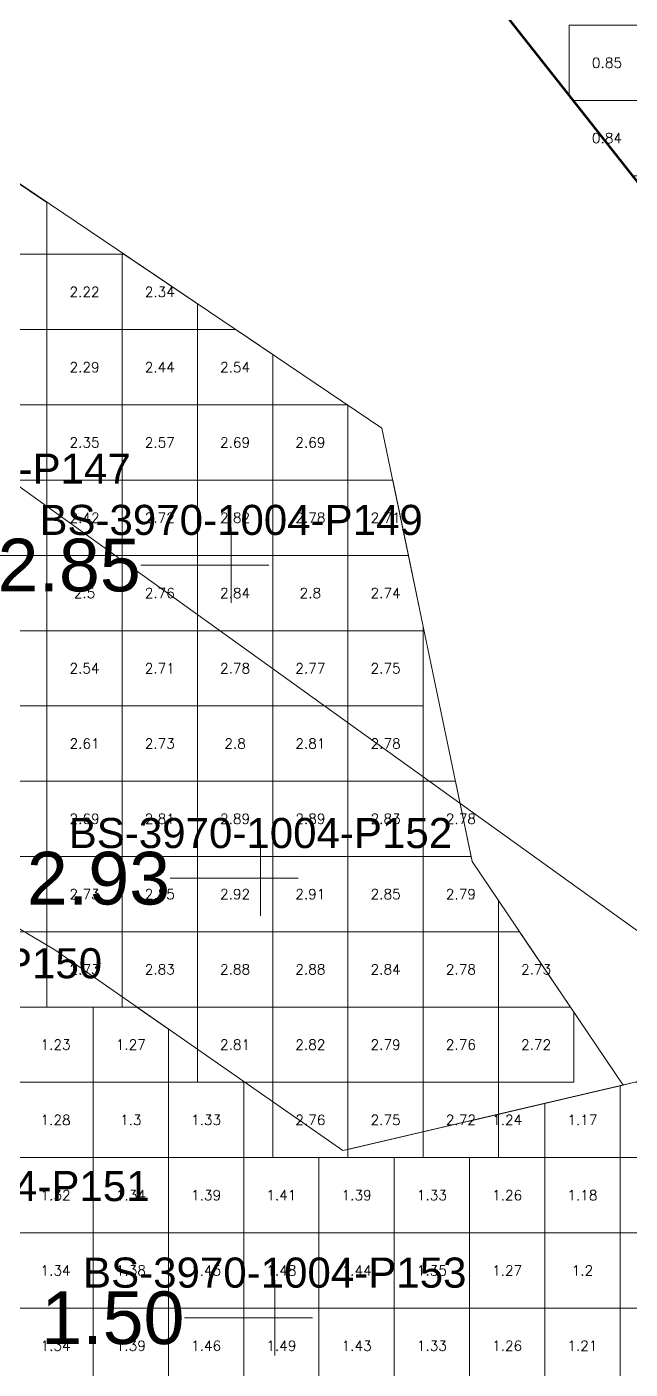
# Model space of a CAD drawing. Header units: inches. Extents: x 469759 to 470079, y 4349683 to 4349873.
# Drawn here: x 469855.1 to 469863.11, y 4349717.59 to 4349735.42 of the extents above; entities that cross this region are included whole.
import ezdxf
from ezdxf.enums import TextEntityAlignment as Align

# ---------------------------------------------------------------- set-up
doc = ezdxf.new("R2010")
doc.units = ezdxf.units.IN
doc.header["$MEASUREMENT"] = 0
for name, color, linetype, lineweight in [('点', 7, 'Continuous', 0), ('爆区方格网', 7, 'Continuous', 0), ('线条', 7, 'Continuous', 0), ('钻孔', 7, 'Continuous', 0)]:
    doc.layers.add(name, color=color, linetype=linetype, lineweight=lineweight)
doc.styles.add('3dmine_textStyle_1', font='txt.shx', dxfattribs={"height": 1, "bigfont": 'gbcbig.shx'})
doc.styles.add('3dmine_textStyle_2', font='arial.ttf', dxfattribs={"height": 1})

msp = doc.modelspace()

# ---------------------------------------------------------------- hatches: boundary and pattern name
at = {"layer": '钻孔', "linetype": 'Continuous', "lineweight": 0, "true_color": 0xff0000, "extrusion": (0, 1, 0)}
for points in [[(-469858.81, 3960.02), (-469857.81, 3960.02), (-469857.81, 3970.02), (-469858.81, 3970.02)], [(-469859.2, 3960.35), (-469858.2, 3960.35), (-469858.2, 3970.35), (-469859.2, 3970.35)], [(-469859.39, 3960.43), (-469858.39, 3960.43), (-469858.39, 3970.43), (-469859.39, 3970.43)]]:
    msp.add_hatch(color=1, dxfattribs=at).paths.add_polyline_path(points, flags=0)
at = {"layer": '钻孔', "linetype": 'Continuous', "lineweight": 0, "true_color": 0x0000ff, "extrusion": (0, 1, 0)}
msp.add_hatch(color=5, dxfattribs=at).paths.add_polyline_path([(-469855.18, 3960.48), (-469854.18, 3960.48), (-469854.18, 3970.48), (-469855.18, 3970.48)], flags=0)

# ---------------------------------------------------------------- linework, layer by layer
at = {"color": 7, "linetype": 'Continuous', "lineweight": 0}
for points, elevation in [([(469845.427, 4349736.191), (469868.108, 4349719.891), (469868.108, 4349719.891), (469864.089, 4349732.247), (469861.567, 4349735.442), (469861.304, 4349735.775), (469863.277, 4349745.916), (469858.867, 4349747.095), (469855.24, 4349743.466), (469853.308, 4349743.754), (469850.298, 4349745.551), (469847.477, 4349743.663), (469848.343, 4349739.646), (469845.427, 4349736.191), (469845.427, 4349736.191)], 3966.233), ([(469859.293, 4349720.49), (469855.469, 4349723.158), (469850.298, 4349726.225), (469847.774, 4349728.804), (469845.478, 4349726.059)], 1987.297)]:
    msp.add_lwpolyline(points, dxfattribs=dict(at, elevation=elevation))
at = {"color": 5, "linetype": 'Continuous', "lineweight": 53, "elevation": 3966.246}
msp.add_lwpolyline([(469863.277, 4349745.916), (469862.112, 4349740.002), (469861.303, 4349735.776), (469864.089, 4349732.247), (469868.108, 4349719.891), (469869.089, 4349723.024), (469873.638, 4349721.402), (469875.959, 4349720.708), (469878.965, 4349723.109)], dxfattribs=at)
at = {"color": 1, "linetype": 'Continuous', "lineweight": 0, "true_color": 0xff0000, "elevation": 3972.427}
msp.add_lwpolyline([(469845.427, 4349736.191), (469845.427, 4349736.191), (469853.646, 4349734.245), (469859.815, 4349730.088), (469861.012, 4349724.333), (469863.02, 4349721.36), (469859.293, 4349720.49), (469855.469, 4349723.158), (469850.298, 4349726.225), (469847.774, 4349728.804), (469844.034, 4349731.795), (469843.7, 4349734.237), (469845.427, 4349736.191)], dxfattribs=at)
at = {"color": 5, "linetype": 'Continuous', "lineweight": 0}
msp.add_lwpolyline([(469881.832, 4349708.397), (469873.956, 4349710.541), (469868.207, 4349713.482), (469860.922, 4349712.521), (469856.143, 4349714.688), (469851.91, 4349717.746), (469847.05, 4349722.386), (469845.478, 4349726.059), (469847.774, 4349728.804), (469850.298, 4349726.225), (469855.469, 4349723.158), (469859.293, 4349720.49), (469867.304, 4349722.364), (469868.108, 4349719.891), (469870.688, 4349717.269), (469874.94, 4349716.167), (469880.538, 4349711.441), (469881.832, 4349708.397), (469881.832, 4349708.397)], dxfattribs=at)
at = {"layer": '点', "color": 138, "linetype": 'Continuous', "lineweight": 0, "true_color": 0x004c4c}
for points, elevation in [([(469857.81, 4349727.77), (469857.81, 4349728.77)], 3970.02), ([(469858.31, 4349728.27), (469857.31, 4349728.27)], 3970.02), ([(469858.2, 4349723.61), (469858.2, 4349724.61)], 3970.35), ([(469858.7, 4349724.11), (469857.7, 4349724.11)], 3970.35), ([(469858.39, 4349717.77), (469858.39, 4349718.77)], 3970.43), ([(469858.89, 4349718.27), (469857.89, 4349718.27)], 3970.43)]:
    msp.add_lwpolyline(points, dxfattribs=dict(at, elevation=elevation))
at = {"layer": '爆区方格网', "color": 4, "linetype": 'Continuous', "lineweight": 0, "true_color": 0x00ffff, "elevation": 3972.193}
for points in [[(469863.304, 4349734.442), (469862.356, 4349734.442), (469862.304, 4349734.508), (469862.304, 4349735.442), (469863.304, 4349735.442), (469863.304, 4349734.442)], [(469863.304, 4349733.442), (469863.146, 4349733.442), (469862.356, 4349734.442), (469863.304, 4349734.442), (469863.304, 4349733.442)]]:
    msp.add_lwpolyline(points, dxfattribs=at)
at = {"layer": '爆区方格网', "color": 1, "linetype": 'Continuous', "lineweight": 0, "true_color": 0xff0000, "elevation": 3970.35}
for points in [[(469855.363, 4349733.088), (469855.363, 4349732.398), (469854.363, 4349732.398), (469854.363, 4349733.398), (469854.903, 4349733.398), (469855.363, 4349733.088)], [(469855.363, 4349731.398), (469854.363, 4349731.398), (469854.363, 4349732.398), (469855.363, 4349732.398), (469855.363, 4349731.398)], [(469856.363, 4349731.398), (469855.363, 4349731.398), (469855.363, 4349732.398), (469856.363, 4349732.398), (469856.363, 4349731.398)], [(469857.363, 4349731.74), (469857.363, 4349731.398), (469856.363, 4349731.398), (469856.363, 4349732.398), (469856.387, 4349732.398), (469857.363, 4349731.74)], [(469855.363, 4349730.398), (469854.363, 4349730.398), (469854.363, 4349731.398), (469855.363, 4349731.398), (469855.363, 4349730.398)], [(469856.363, 4349730.398), (469855.363, 4349730.398), (469855.363, 4349731.398), (469856.363, 4349731.398), (469856.363, 4349730.398)], [(469857.363, 4349730.398), (469856.363, 4349730.398), (469856.363, 4349731.398), (469857.363, 4349731.398), (469857.363, 4349730.398)], [(469858.363, 4349731.066), (469858.363, 4349730.398), (469857.363, 4349730.398), (469857.363, 4349731.398), (469857.871, 4349731.398), (469858.363, 4349731.066)], [(469855.363, 4349729.398), (469854.363, 4349729.398), (469854.363, 4349730.398), (469855.363, 4349730.398), (469855.363, 4349729.398)], [(469856.363, 4349729.398), (469855.363, 4349729.398), (469855.363, 4349730.398), (469856.363, 4349730.398), (469856.363, 4349729.398)], [(469857.363, 4349729.398), (469856.363, 4349729.398), (469856.363, 4349730.398), (469857.363, 4349730.398), (469857.363, 4349729.398)], [(469858.363, 4349729.398), (469857.363, 4349729.398), (469857.363, 4349730.398), (469858.363, 4349730.398), (469858.363, 4349729.398)], [(469859.363, 4349730.393), (469859.363, 4349729.398), (469858.363, 4349729.398), (469858.363, 4349730.398), (469859.355, 4349730.398), (469859.363, 4349730.393)], [(469855.363, 4349728.398), (469854.363, 4349728.398), (469854.363, 4349729.398), (469855.363, 4349729.398), (469855.363, 4349728.398)], [(469856.363, 4349728.398), (469855.363, 4349728.398), (469855.363, 4349729.398), (469856.363, 4349729.398), (469856.363, 4349728.398)], [(469857.363, 4349728.398), (469856.363, 4349728.398), (469856.363, 4349729.398), (469857.363, 4349729.398), (469857.363, 4349728.398)], [(469858.363, 4349728.398), (469857.363, 4349728.398), (469857.363, 4349729.398), (469858.363, 4349729.398), (469858.363, 4349728.398)], [(469859.363, 4349728.398), (469858.363, 4349728.398), (469858.363, 4349729.398), (469859.363, 4349729.398), (469859.363, 4349728.398)], [(469860.167, 4349728.398), (469859.363, 4349728.398), (469859.363, 4349729.398), (469859.959, 4349729.398), (469860.167, 4349728.398)], [(469855.363, 4349727.398), (469854.363, 4349727.398), (469854.363, 4349728.398), (469855.363, 4349728.398), (469855.363, 4349727.398)], [(469856.363, 4349727.398), (469855.363, 4349727.398), (469855.363, 4349728.398), (469856.363, 4349728.398), (469856.363, 4349727.398)], [(469857.363, 4349727.398), (469856.363, 4349727.398), (469856.363, 4349728.398), (469857.363, 4349728.398), (469857.363, 4349727.398)], [(469858.363, 4349727.398), (469857.363, 4349727.398), (469857.363, 4349728.398), (469858.363, 4349728.398), (469858.363, 4349727.398)], [(469859.363, 4349727.398), (469858.363, 4349727.398), (469858.363, 4349728.398), (469859.363, 4349728.398), (469859.363, 4349727.398)], [(469860.363, 4349727.452), (469860.363, 4349727.398), (469859.363, 4349727.398), (469859.363, 4349728.398), (469860.167, 4349728.398), (469860.363, 4349727.452)], [(469855.363, 4349726.398), (469854.363, 4349726.398), (469854.363, 4349727.398), (469855.363, 4349727.398), (469855.363, 4349726.398)], [(469856.363, 4349726.398), (469855.363, 4349726.398), (469855.363, 4349727.398), (469856.363, 4349727.398), (469856.363, 4349726.398)], [(469857.363, 4349726.398), (469856.363, 4349726.398), (469856.363, 4349727.398), (469857.363, 4349727.398), (469857.363, 4349726.398)], [(469858.363, 4349726.398), (469857.363, 4349726.398), (469857.363, 4349727.398), (469858.363, 4349727.398), (469858.363, 4349726.398)], [(469859.363, 4349726.398), (469858.363, 4349726.398), (469858.363, 4349727.398), (469859.363, 4349727.398), (469859.363, 4349726.398)], [(469860.363, 4349726.398), (469859.363, 4349726.398), (469859.363, 4349727.398), (469860.363, 4349727.398), (469860.363, 4349726.398)], [(469855.363, 4349725.398), (469854.363, 4349725.398), (469854.363, 4349726.398), (469855.363, 4349726.398), (469855.363, 4349725.398)], [(469856.363, 4349725.398), (469855.363, 4349725.398), (469855.363, 4349726.398), (469856.363, 4349726.398), (469856.363, 4349725.398)], [(469857.363, 4349725.398), (469856.363, 4349725.398), (469856.363, 4349726.398), (469857.363, 4349726.398), (469857.363, 4349725.398)], [(469858.363, 4349725.398), (469857.363, 4349725.398), (469857.363, 4349726.398), (469858.363, 4349726.398), (469858.363, 4349725.398)], [(469859.363, 4349725.398), (469858.363, 4349725.398), (469858.363, 4349726.398), (469859.363, 4349726.398), (469859.363, 4349725.398)], [(469860.363, 4349725.398), (469859.363, 4349725.398), (469859.363, 4349726.398), (469860.363, 4349726.398), (469860.363, 4349725.398)], [(469855.363, 4349724.398), (469854.363, 4349724.398), (469854.363, 4349725.398), (469855.363, 4349725.398), (469855.363, 4349724.398)], [(469856.363, 4349724.398), (469855.363, 4349724.398), (469855.363, 4349725.398), (469856.363, 4349725.398), (469856.363, 4349724.398)], [(469857.363, 4349724.398), (469856.363, 4349724.398), (469856.363, 4349725.398), (469857.363, 4349725.398), (469857.363, 4349724.398)], [(469858.363, 4349724.398), (469857.363, 4349724.398), (469857.363, 4349725.398), (469858.363, 4349725.398), (469858.363, 4349724.398)], [(469859.363, 4349724.398), (469858.363, 4349724.398), (469858.363, 4349725.398), (469859.363, 4349725.398), (469859.363, 4349724.398)], [(469860.363, 4349724.398), (469859.363, 4349724.398), (469859.363, 4349725.398), (469860.363, 4349725.398), (469860.363, 4349724.398)], [(469860.998, 4349724.398), (469860.363, 4349724.398), (469860.363, 4349725.398), (469860.79, 4349725.398), (469860.998, 4349724.398)], [(469855.363, 4349723.398), (469854.363, 4349723.398), (469854.363, 4349724.398), (469855.363, 4349724.398), (469855.363, 4349723.398)], [(469856.363, 4349723.398), (469855.363, 4349723.398), (469855.363, 4349724.398), (469856.363, 4349724.398), (469856.363, 4349723.398)], [(469857.363, 4349723.398), (469856.363, 4349723.398), (469856.363, 4349724.398), (469857.363, 4349724.398), (469857.363, 4349723.398)], [(469858.363, 4349723.398), (469857.363, 4349723.398), (469857.363, 4349724.398), (469858.363, 4349724.398), (469858.363, 4349723.398)], [(469859.363, 4349723.398), (469858.363, 4349723.398), (469858.363, 4349724.398), (469859.363, 4349724.398), (469859.363, 4349723.398)], [(469860.363, 4349723.398), (469859.363, 4349723.398), (469859.363, 4349724.398), (469860.363, 4349724.398), (469860.363, 4349723.398)], [(469861.012, 4349724.333), (469861.363, 4349723.812), (469861.363, 4349723.398), (469860.363, 4349723.398), (469860.363, 4349724.398), (469860.998, 4349724.398), (469861.012, 4349724.333)], [(469856.363, 4349722.398), (469855.363, 4349722.398), (469855.363, 4349723.398), (469856.363, 4349723.398), (469856.363, 4349722.398)], [(469857.363, 4349722.398), (469856.363, 4349722.398), (469856.363, 4349723.398), (469857.363, 4349723.398), (469857.363, 4349722.398)], [(469858.363, 4349722.398), (469857.363, 4349722.398), (469857.363, 4349723.398), (469858.363, 4349723.398), (469858.363, 4349722.398)], [(469859.363, 4349722.398), (469858.363, 4349722.398), (469858.363, 4349723.398), (469859.363, 4349723.398), (469859.363, 4349722.398)], [(469860.363, 4349722.398), (469859.363, 4349722.398), (469859.363, 4349723.398), (469860.363, 4349723.398), (469860.363, 4349722.398)], [(469861.363, 4349722.398), (469860.363, 4349722.398), (469860.363, 4349723.398), (469861.363, 4349723.398), (469861.363, 4349722.398)], [(469862.318, 4349722.398), (469861.363, 4349722.398), (469861.363, 4349723.398), (469861.643, 4349723.398), (469862.318, 4349722.398)], [(469858.363, 4349721.398), (469857.363, 4349721.398), (469857.363, 4349722.398), (469858.363, 4349722.398), (469858.363, 4349721.398)], [(469859.363, 4349721.398), (469858.363, 4349721.398), (469858.363, 4349722.398), (469859.363, 4349722.398), (469859.363, 4349721.398)], [(469860.363, 4349721.398), (469859.363, 4349721.398), (469859.363, 4349722.398), (469860.363, 4349722.398), (469860.363, 4349721.398)], [(469861.363, 4349721.398), (469860.363, 4349721.398), (469860.363, 4349722.398), (469861.363, 4349722.398), (469861.363, 4349721.398)], [(469862.363, 4349722.332), (469862.363, 4349721.398), (469861.363, 4349721.398), (469861.363, 4349722.398), (469862.318, 4349722.398), (469862.363, 4349722.332)], [(469859.363, 4349720.507), (469859.293, 4349720.49), (469859.363, 4349720.507), (469859.363, 4349720.398), (469858.363, 4349720.398), (469858.363, 4349721.398), (469859.363, 4349721.398), (469859.363, 4349720.507)], [(469860.363, 4349720.741), (469859.363, 4349720.507), (469859.363, 4349721.398), (469860.363, 4349721.398), (469860.363, 4349720.741)], [(469861.363, 4349720.975), (469860.363, 4349720.741), (469860.363, 4349721.398), (469861.363, 4349721.398), (469861.363, 4349720.975)], [(469861.363, 4349720.398), (469860.363, 4349720.398), (469860.363, 4349720.74), (469861.363, 4349720.974), (469861.363, 4349720.398)], [(469860.363, 4349720.398), (469859.363, 4349720.398), (469859.363, 4349720.507), (469860.363, 4349720.74), (469860.363, 4349720.398)]]:
    msp.add_lwpolyline(points, dxfattribs=at)
at = {"layer": '爆区方格网', "color": 5, "linetype": 'Continuous', "lineweight": 0, "true_color": 0x0000ff, "elevation": 3969.32}
for points in [[(469855.978, 4349721.398), (469854.978, 4349721.398), (469854.978, 4349722.398), (469855.978, 4349722.398), (469855.978, 4349721.398)], [(469856.978, 4349722.106), (469856.978, 4349721.398), (469855.978, 4349721.398), (469855.978, 4349722.398), (469856.558, 4349722.398), (469856.978, 4349722.106)], [(469855.978, 4349720.398), (469854.978, 4349720.398), (469854.978, 4349721.398), (469855.978, 4349721.398), (469855.978, 4349720.398)], [(469856.978, 4349720.398), (469855.978, 4349720.398), (469855.978, 4349721.398), (469856.978, 4349721.398), (469856.978, 4349720.398)], [(469857.978, 4349720.398), (469856.978, 4349720.398), (469856.978, 4349721.398), (469857.978, 4349721.398), (469857.978, 4349720.398)], [(469862.978, 4349720.398), (469861.978, 4349720.398), (469861.978, 4349721.118), (469862.978, 4349721.352), (469862.978, 4349720.398)], [(469861.978, 4349720.398), (469861.363, 4349720.398), (469861.363, 4349720.974), (469860.978, 4349720.884), (469860.978, 4349720.884), (469861.978, 4349721.118), (469861.978, 4349720.398)], [(469855.978, 4349719.398), (469854.978, 4349719.398), (469854.978, 4349720.398), (469855.978, 4349720.398), (469855.978, 4349719.398)], [(469856.978, 4349719.398), (469855.978, 4349719.398), (469855.978, 4349720.398), (469856.978, 4349720.398), (469856.978, 4349719.398)], [(469857.978, 4349719.398), (469856.978, 4349719.398), (469856.978, 4349720.398), (469857.978, 4349720.398), (469857.978, 4349719.398)], [(469858.978, 4349719.398), (469857.978, 4349719.398), (469857.978, 4349720.398), (469858.978, 4349720.398), (469858.978, 4349719.398)], [(469859.978, 4349719.398), (469858.978, 4349719.398), (469858.978, 4349720.398), (469859.978, 4349720.398), (469859.978, 4349719.398)], [(469860.978, 4349719.398), (469859.978, 4349719.398), (469859.978, 4349720.398), (469860.978, 4349720.398), (469860.978, 4349719.398)], [(469861.978, 4349719.398), (469860.978, 4349719.398), (469860.978, 4349720.398), (469861.978, 4349720.398), (469861.978, 4349719.398)], [(469862.978, 4349719.398), (469861.978, 4349719.398), (469861.978, 4349720.398), (469862.978, 4349720.398), (469862.978, 4349719.398)], [(469855.978, 4349718.398), (469854.978, 4349718.398), (469854.978, 4349719.398), (469855.978, 4349719.398), (469855.978, 4349718.398)], [(469856.978, 4349718.398), (469855.978, 4349718.398), (469855.978, 4349719.398), (469856.978, 4349719.398), (469856.978, 4349718.398)], [(469857.978, 4349718.398), (469856.978, 4349718.398), (469856.978, 4349719.398), (469857.978, 4349719.398), (469857.978, 4349718.398)], [(469858.978, 4349718.398), (469857.978, 4349718.398), (469857.978, 4349719.398), (469858.978, 4349719.398), (469858.978, 4349718.398)], [(469859.978, 4349718.398), (469858.978, 4349718.398), (469858.978, 4349719.398), (469859.978, 4349719.398), (469859.978, 4349718.398)], [(469860.978, 4349718.398), (469859.978, 4349718.398), (469859.978, 4349719.398), (469860.978, 4349719.398), (469860.978, 4349718.398)], [(469861.978, 4349718.398), (469860.978, 4349718.398), (469860.978, 4349719.398), (469861.978, 4349719.398), (469861.978, 4349718.398)], [(469862.978, 4349718.398), (469861.978, 4349718.398), (469861.978, 4349719.398), (469862.978, 4349719.398), (469862.978, 4349718.398)], [(469855.978, 4349717.398), (469854.978, 4349717.398), (469854.978, 4349718.398), (469855.978, 4349718.398), (469855.978, 4349717.398)], [(469856.978, 4349717.398), (469855.978, 4349717.398), (469855.978, 4349718.398), (469856.978, 4349718.398), (469856.978, 4349717.398)], [(469857.978, 4349717.398), (469856.978, 4349717.398), (469856.978, 4349718.398), (469857.978, 4349718.398), (469857.978, 4349717.398)], [(469858.978, 4349717.398), (469857.978, 4349717.398), (469857.978, 4349718.398), (469858.978, 4349718.398), (469858.978, 4349717.398)], [(469859.978, 4349717.398), (469858.978, 4349717.398), (469858.978, 4349718.398), (469859.978, 4349718.398), (469859.978, 4349717.398)], [(469860.978, 4349717.398), (469859.978, 4349717.398), (469859.978, 4349718.398), (469860.978, 4349718.398), (469860.978, 4349717.398)], [(469861.978, 4349717.398), (469860.978, 4349717.398), (469860.978, 4349718.398), (469861.978, 4349718.398), (469861.978, 4349717.398)], [(469862.978, 4349717.398), (469861.978, 4349717.398), (469861.978, 4349718.398), (469862.978, 4349718.398), (469862.978, 4349717.398)]]:
    msp.add_lwpolyline(points, dxfattribs=at)
at = {"layer": '爆区方格网', "color": 5, "linetype": 'Continuous', "lineweight": 0, "elevation": 3969.32}
for points in [[(469863.978, 4349720.398), (469862.978, 4349720.398), (469862.978, 4349721.352), (469863.175, 4349721.398), (469863.978, 4349721.398), (469863.978, 4349720.398)], [(469863.978, 4349719.398), (469862.978, 4349719.398), (469862.978, 4349720.398), (469863.978, 4349720.398), (469863.978, 4349719.398)], [(469863.978, 4349718.398), (469862.978, 4349718.398), (469862.978, 4349719.398), (469863.978, 4349719.398), (469863.978, 4349718.398)], [(469863.978, 4349717.398), (469862.978, 4349717.398), (469862.978, 4349718.398), (469863.978, 4349718.398), (469863.978, 4349717.398)]]:
    msp.add_lwpolyline(points, dxfattribs=at)
at = {"layer": '线条', "color": 138, "linetype": 'Continuous', "lineweight": 0, "true_color": 0x004c4c}
for points, elevation in [([(469857.81, 4349728.27), (469857.81, 4349728.27), (469857.81, 4349728.27)], 3970.02), ([(469858.2, 4349724.11), (469858.2, 4349724.11), (469858.2, 4349724.11)], 3970.35), ([(469858.39, 4349718.27), (469858.39, 4349718.27), (469858.39, 4349718.27)], 3970.43)]:
    msp.add_lwpolyline(points, dxfattribs=dict(at, elevation=elevation))
at = {"layer": '钻孔', "color": 1, "linetype": 'Continuous', "lineweight": 0, "true_color": 0xff0000}
for points, elevation in [([(469857.81, 4349728.27), (469856.61, 4349728.27)], 3970.02), ([(469857.81, 4349728.27), (469856.61, 4349728.27)], 3960.02), ([(469858.2, 4349724.11), (469857, 4349724.11)], 3970.35), ([(469858.2, 4349724.11), (469857, 4349724.11)], 3960.35), ([(469858.39, 4349718.27), (469857.19, 4349718.27)], 3970.43), ([(469858.39, 4349718.27), (469857.19, 4349718.27)], 3960.43)]:
    msp.add_lwpolyline(points, dxfattribs=dict(at, elevation=elevation))

# ---------------------------------------------------------------- texts
at = {"color": 4, "linetype": 'Continuous', "lineweight": 0, "true_color": 0x00ffff, "style": '3dmine_textStyle_1'}
for s, p in [('0.85', (469862.804, 4349734.942, 3972.193)), ('0.84', (469862.804, 4349733.942, 3972.193))]:
    msp.add_text(s, height=0.1333, dxfattribs=at).set_placement(p, align=Align.MIDDLE_CENTER)
at = {"color": 1, "linetype": 'Continuous', "lineweight": 0, "true_color": 0xff0000, "style": '3dmine_textStyle_1'}
for s, p in [('2.22', (469855.863, 4349731.898, 3970.35)), ('2.34', (469856.863, 4349731.898, 3970.35)), ('2.29', (469855.863, 4349730.898, 3970.35)), ('2.44', (469856.863, 4349730.898, 3970.35)), ('2.54', (469857.863, 4349730.898, 3970.35)), ('2.35', (469855.863, 4349729.898, 3970.35)), ('2.57', (469856.863, 4349729.898, 3970.35)), ('2.69', (469857.863, 4349729.898, 3970.35)), ('2.69', (469858.863, 4349729.898, 3970.35)), ('2.42', (469855.863, 4349728.898, 3970.35)), ('2.72', (469856.863, 4349728.898, 3970.35)), ('2.82', (469857.863, 4349728.898, 3970.35)), ('2.78', (469858.863, 4349728.898, 3970.35)), ('2.71', (469859.863, 4349728.898, 3970.35)), ('2.5', (469855.863, 4349727.898, 3970.35)), ('2.76', (469856.863, 4349727.898, 3970.35)), ('2.84', (469857.863, 4349727.898, 3970.35)), ('2.8', (469858.863, 4349727.898, 3970.35)), ('2.74', (469859.863, 4349727.898, 3970.35)), ('2.54', (469855.863, 4349726.898, 3970.35)), ('2.71', (469856.863, 4349726.898, 3970.35)), ('2.78', (469857.863, 4349726.898, 3970.35)), ('2.77', (469858.863, 4349726.898, 3970.35)), ('2.75', (469859.863, 4349726.898, 3970.35)), ('2.61', (469855.863, 4349725.898, 3970.35)), ('2.73', (469856.863, 4349725.898, 3970.35)), ('2.8', (469857.863, 4349725.898, 3970.35)), ('2.81', (469858.863, 4349725.898, 3970.35)), ('2.78', (469859.863, 4349725.898, 3970.35)), ('2.69', (469855.863, 4349724.898, 3970.35)), ('2.81', (469856.863, 4349724.898, 3970.35)), ('2.89', (469857.863, 4349724.898, 3970.35)), ('2.89', (469858.863, 4349724.898, 3970.35)), ('2.83', (469859.863, 4349724.898, 3970.35)), ('2.78', (469860.863, 4349724.898, 3970.35)), ('2.73', (469855.863, 4349723.898, 3970.35)), ('2.85', (469856.863, 4349723.898, 3970.35)), ('2.92', (469857.863, 4349723.898, 3970.35)), ('2.91', (469858.863, 4349723.898, 3970.35)), ('2.85', (469859.863, 4349723.898, 3970.35)), ('2.79', (469860.863, 4349723.898, 3970.35)), ('2.73', (469855.863, 4349722.898, 3970.35)), ('2.83', (469856.863, 4349722.898, 3970.35)), ('2.88', (469857.863, 4349722.898, 3970.35)), ('2.88', (469858.863, 4349722.898, 3970.35)), ('2.84', (469859.863, 4349722.898, 3970.35)), ('2.78', (469860.863, 4349722.898, 3970.35)), ('2.73', (469861.863, 4349722.898, 3970.35)), ('2.81', (469857.863, 4349721.898, 3970.35)), ('2.82', (469858.863, 4349721.898, 3970.35)), ('2.79', (469859.863, 4349721.898, 3970.35)), ('2.76', (469860.863, 4349721.898, 3970.35)), ('2.72', (469861.863, 4349721.898, 3970.35)), ('2.76', (469858.863, 4349720.898, 3970.35)), ('2.75', (469859.863, 4349720.898, 3970.35)), ('2.72', (469860.863, 4349720.898, 3970.35))]:
    msp.add_text(s, height=0.1333, dxfattribs=at).set_placement(p, align=Align.MIDDLE_CENTER)
at = {"color": 5, "linetype": 'Continuous', "lineweight": 0, "true_color": 0x0000ff, "style": '3dmine_textStyle_1'}
for s, p in [('1.23', (469855.478, 4349721.898, 3969.32)), ('1.27', (469856.478, 4349721.898, 3969.32)), ('1.28', (469855.478, 4349720.898, 3969.32)), ('1.3', (469856.478, 4349720.898, 3969.32)), ('1.33', (469857.478, 4349720.898, 3969.32)), ('1.24', (469861.478, 4349720.898, 3969.32)), ('1.17', (469862.478, 4349720.898, 3969.32)), ('1.32', (469855.478, 4349719.898, 3969.32)), ('1.34', (469856.478, 4349719.898, 3969.32)), ('1.39', (469857.478, 4349719.898, 3969.32)), ('1.41', (469858.478, 4349719.898, 3969.32)), ('1.39', (469859.478, 4349719.898, 3969.32)), ('1.33', (469860.478, 4349719.898, 3969.32)), ('1.26', (469861.478, 4349719.898, 3969.32)), ('1.18', (469862.478, 4349719.898, 3969.32)), ('1.34', (469855.478, 4349718.898, 3969.32)), ('1.38', (469856.478, 4349718.898, 3969.32)), ('1.45', (469857.478, 4349718.898, 3969.32)), ('1.48', (469858.478, 4349718.898, 3969.32)), ('1.44', (469859.478, 4349718.898, 3969.32)), ('1.35', (469860.478, 4349718.898, 3969.32)), ('1.27', (469861.478, 4349718.898, 3969.32)), ('1.2', (469862.478, 4349718.898, 3969.32)), ('1.34', (469855.478, 4349717.898, 3969.32)), ('1.39', (469856.478, 4349717.898, 3969.32)), ('1.46', (469857.478, 4349717.898, 3969.32)), ('1.49', (469858.478, 4349717.898, 3969.32)), ('1.43', (469859.478, 4349717.898, 3969.32)), ('1.33', (469860.478, 4349717.898, 3969.32)), ('1.26', (469861.478, 4349717.898, 3969.32)), ('1.21', (469862.478, 4349717.898, 3969.32))]:
    msp.add_text(s, height=0.1333, dxfattribs=at).set_placement(p, align=Align.MIDDLE_CENTER)
at = {"layer": '钻孔', "color": 138, "linetype": 'Continuous', "lineweight": 0, "true_color": 0x004c4c, "style": '3dmine_textStyle_2'}
for s, p in [('BS-3970-1004-P147', (469853.93, 4349729.35, 3970.14)), ('BS-3970-1004-P149', (469857.81, 4349728.67, 3970.02)), ('BS-3970-1004-P152', (469858.2, 4349724.51, 3970.35)), ('BS-3970-1004-P150', (469853.55, 4349722.78, 3970.53)), ('BS-3970-1004-P151', (469854.18, 4349719.82, 3970.48)), ('BS-3970-1004-P153', (469858.39, 4349718.67, 3970.43))]:
    msp.add_text(s, height=0.4, dxfattribs=at).set_placement(p, align=Align.CENTER)
at = {"layer": '钻孔', "color": 1, "linetype": 'Continuous', "lineweight": 0, "true_color": 0xff0000, "style": '3dmine_textStyle_2'}
for s, p in [('2.85', (469856.61, 4349728.27, 3965.02)), ('2.93', (469857, 4349724.11, 3965.35)), ('1.50', (469857.19, 4349718.27, 3965.43))]:
    msp.add_text(s, height=0.7, dxfattribs=at).set_placement(p, align=Align.MIDDLE_RIGHT)

doc.saveas('drawing.dxf')
